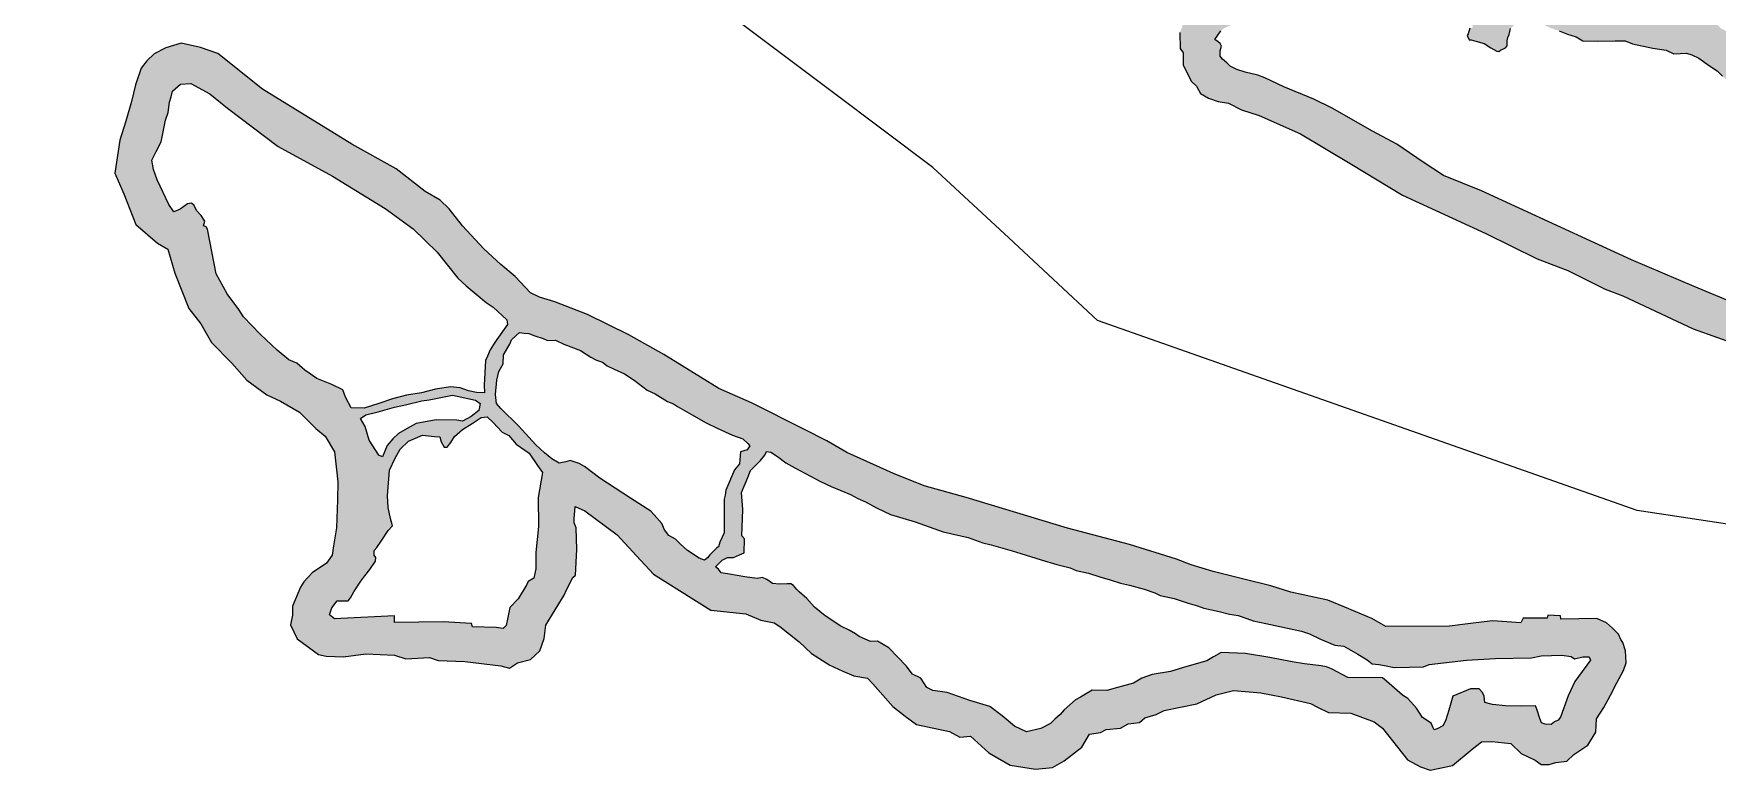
# Model space of a CAD drawing. Header units: metres. Extents: x 255476 to 378809, y 1739479 to 2227865.
# Drawn here: x 297717 to 299881, y 1988656 to 1989602 of the extents above; entities that cross this region are included whole.
import ezdxf

# ---------------------------------------------------------------- set-up
doc = ezdxf.new("R2010")
doc.units = ezdxf.units.M
doc.header["$MEASUREMENT"] = 0
doc.layers.add('DISTRICT BOUNDRY', color=86, linetype='Continuous')
doc.layers.add('MANGROOVE BUFFER ZONE', color=120, linetype='Continuous')

msp = doc.modelspace()

# ---------------------------------------------------------------- hatches: boundary and pattern name
at = {"layer": 'MANGROOVE BUFFER ZONE'}
h = msp.add_hatch(dxfattribs=at)
h.set_pattern_fill('GRASS', color=256, scale=18)
h.paths.add_polyline_path([(300302.1, 1989255.1), (300323.4, 1989268.4), (300346, 1989291.3), (300353.4, 1989301.6), (300364.4, 1989313.2), (300390, 1989342.7), (300397.8, 1989349.9), (300401.8, 1989357.8), (300410.3, 1989366.1), (300436.6, 1989403.1), (300471.5, 1989449.5), (300515.5, 1989505.3), (300537.9, 1989538), (300565.1, 1989575.5), (300607.8, 1989643.3), (300622.8, 1989667.1), (300650, 1989709.8), (300655.5, 1989725.8), (300689.4, 1989806.9), (300702.8, 1989843.6), (300724.7, 1989926.7), (300729.7, 1989945.6), (300741.2, 1990003.7), (300752.4, 1990055.1), (300754.7, 1990061.4), (300758.3, 1990076.1), (300767.4, 1990125.1), (300774.6, 1990143.8), (300795.4, 1990225.8), (300809.1, 1990254.6), (300811.7, 1990276.9), (300817.4, 1990301.6), (300823.9, 1990319.9), (300834.4, 1990345.1), (300849.6, 1990370), (300856.6, 1990387), (300863, 1990421.1), (300876.7, 1990465.6), (300899.8, 1990532.7), (300915.9, 1990573), (300935, 1990626.8), (300954.4, 1990662.9), (301014.8, 1990782.8), (301047, 1990837.4), (301075.3, 1990891.6), (301081.7, 1990908), (301078, 1990924.9), (301074.3, 1990935.1), (301071.6, 1990941.7), (301057.8, 1990952), (301041.7, 1990961.9), (301017.2, 1990973.6), (301003.5, 1990976.8), (300979.2, 1990975.1), (300959.8, 1990965.8), (300946.5, 1990949.6), (300940, 1990939.7), (300931.7, 1990912.3), (300922.1, 1990897.5), (300919, 1990880.1), (300895.1, 1990854.5), (300869.8, 1990826.1), (300863.1, 1990812.2), (300850.9, 1990803.1), (300819.6, 1990779.7), (300808.4, 1990764.3), (300802.1, 1990759.8), (300800.4, 1990749.3), (300788.5, 1990732.8), (300771.9, 1990707.2), (300759, 1990689.1), (300740.4, 1990674.9), (300711.2, 1990624.7), (300706.8, 1990600.4), (300677.1, 1990578.4), (300670.4, 1990564.6), (300661.8, 1990522.1), (300675.1, 1990472.1), (300686.2, 1990463.9), (300696.1, 1990456.5), (300705.3, 1990456.9), (300722.7, 1990453.2), (300740, 1990440.1), (300740.9, 1990427.3), (300741.6, 1990419.4), (300737.7, 1990405), (300728.3, 1990377.6), (300718.6, 1990356.8), (300712.1, 1990348.2), (300708.4, 1990324.6), (300712.8, 1990301.4), (300704.3, 1990285.3), (300699.7, 1990267.7), (300693.3, 1990259), (300683.7, 1990256.3), (300661.2, 1990258.7), (300654.6, 1990254.6), (300643.1, 1990250.5), (300632.7, 1990241.2), (300625.3, 1990238.2), (300614.8, 1990222.5), (300607.3, 1990209.5), (300600.9, 1990195.9), (300587.1, 1990182.2), (300580.7, 1990152.6), (300581.4, 1990116.6), (300587.3, 1990077.7), (300595.9, 1990055.3), (300602.8, 1990045.4), (300618.9, 1990012.8), (300624.1, 1989981.7), (300619.9, 1989937.8), (300614.4, 1989913.8), (300592, 1989881.9), (300576.4, 1989843.4), (300564.7, 1989809.4), (300566.7, 1989790.5), (300560.6, 1989765.5), (300556.8, 1989764.5), (300543.4, 1989738.6), (300539.6, 1989735.6), (300532.7, 1989733.3), (300514.9, 1989727.4), (300491.7, 1989717.3), (300471, 1989706), (300461.5, 1989699.7), (300454.4, 1989695), (300443.8, 1989690.9), (300430.9, 1989685.9), (300420, 1989677.4), (300411.7, 1989671), (300405.5, 1989670.2), (300392.7, 1989667), (300382.7, 1989667), (300378.2, 1989670.4), (300374.5, 1989679.9), (300369.6, 1989691.9), (300364.1, 1989698.1), (300354.9, 1989704.7), (300346.3, 1989708.4), (300337.1, 1989712.4), (300314, 1989715), (300298.6, 1989716.1), (300282.1, 1989713.3), (300262.4, 1989706.7), (300245.9, 1989691.2), (300236, 1989681.8), (300248, 1989670.8), (300265, 1989664.8), (300270.5, 1989659.4), (300255.3, 1989647.3), (300237.6, 1989643.6), (300227.5, 1989619.9), (300210.4, 1989611.1), (300192.8, 1989584.2), (300178.8, 1989566.4), (300175.2, 1989543.9), (300171.5, 1989534.9), (300168.1, 1989532.6), (300165.3, 1989533), (300160.5, 1989536.8), (300155.5, 1989540.8), (300145.8, 1989544.9), (300138.7, 1989545.9), (300130.6, 1989548.7), (300073.5, 1989550.3), (300064.9, 1989546.5), (300036.7, 1989541.5), (300028.8, 1989543.1), (300022.1, 1989549), (300011.1, 1989560.7), (300003.3, 1989565.9), (299998.8, 1989573.1), (299985.2, 1989575.3), (299977.8, 1989577.6), (299952.9, 1989579.8), (299941.3, 1989583), (299929, 1989584.2), (299924.9, 1989585.4), (299919.8, 1989588.5), (299913.4, 1989592.2), (299897.4, 1989602.7), (299885.7, 1989609.2), (299874.4, 1989619.2), (299862.4, 1989623), (299843.8, 1989628.9), (299825.5, 1989628.4), (299818.4, 1989631.4), (299796.3, 1989637.9), (299788, 1989637.7), (299782, 1989640.9), (299768.7, 1989643.8), (299757.5, 1989644.2), (299752.5, 1989643.6), (299751.4, 1989641.4), (299725.2, 1989641.5), (299714.9, 1989641.5), (299706.6, 1989648.8), (299701.3, 1989650.6), (299684.7, 1989655.9), (299671.9, 1989660.1), (299655.4, 1989667), (299645.1, 1989671.4), (299623.4, 1989670.3), (299619.1, 1989666.9), (299606.7, 1989664.8), (299599.7, 1989659.1), (299594.9, 1989663.1), (299577.4, 1989675.1), (299558.4, 1989679.4), (299536, 1989679), (299515.4, 1989674.9), (299500.8, 1989682), (299479.2, 1989691.1), (299464.7, 1989695.9), (299442.4, 1989697.4), (299425.9, 1989693.7), (299409.7, 1989684.4), (299400.4, 1989681.4), (299386.7, 1989681.2), (299379, 1989684.5), (299370.5, 1989688.1), (299361.3, 1989692), (299339.2, 1989693.3), (299323.9, 1989692.2), (299313.9, 1989690.3), (299305.7, 1989685.4), (299294.3, 1989680.2), (299283.7, 1989675.3), (299271.2, 1989671), (299242, 1989658.7), (299232.6, 1989655.7), (299223.6, 1989650.3), (299213.7, 1989640.9), (299205.3, 1989636), (299201.4, 1989629.8), (299195.5, 1989620.3), (299193.2, 1989611.4), (299190.2, 1989603.7), (299190.6, 1989583.4), (299194.4, 1989577.8), (299194.6, 1989562), (299197.8, 1989555.6), (299204.9, 1989541.4), (299211.7, 1989534.7), (299216.9, 1989525.4), (299226.8, 1989519.6), (299239.3, 1989515.3), (299252.9, 1989513.1), (299269.3, 1989504.6), (299292.1, 1989497.3), (299345.2, 1989473.8), (299411, 1989434.3), (299476.5, 1989394.9), (299583.3, 1989345.5), (299649.4, 1989313), (299688.9, 1989298.3), (299736.9, 1989274.3), (299759.4, 1989265.7), (299850, 1989223.1), (299912.4, 1989201.1), (299956.4, 1989185.7), (299997, 1989173.4), (300026.9, 1989162), (300048, 1989157.2), (300077.8, 1989150.5), (300110.3, 1989148), (300120.5, 1989148.4), (300141.4, 1989149.1), (300159.2, 1989153.4), (300177.1, 1989157.7), (300190.2, 1989160.8), (300214.4, 1989177.4), (300229.9, 1989189.4), (300242.2, 1989209.9), (300256.1, 1989219.7), (300271.6, 1989230.7)])
h.paths.add_polyline_path([(299851.4, 1989277.7), (299770.7, 1989311.8), (299723.1, 1989333.7), (299577.8, 1989400.3), (299529.1, 1989420.3), (299503.1, 1989437.1), (299469, 1989460.6), (299437.8, 1989476.9), (299386.1, 1989506.6), (299362.3, 1989518.1), (299323.8, 1989534.2), (299299.3, 1989545.6), (299290.6, 1989549.1), (299274.1, 1989552.9), (299263.2, 1989556.1), (299254.8, 1989560.4), (299250.4, 1989565), (299244.9, 1989569.4), (299241.9, 1989573.5), (299241.9, 1989580.2), (299243.8, 1989586.4), (299242.1, 1989589.7), (299239.2, 1989591.7), (299235.2, 1989594.7), (299243, 1989606.1), (299247.2, 1989609.3), (299259.7, 1989615.3), (299278.4, 1989624.4), (299295, 1989625.9), (299300.2, 1989626.4), (299305.5, 1989629), (299311.1, 1989631.7), (299318.7, 1989636.1), (299327, 1989640.4), (299337, 1989644.6), (299346.2, 1989643.9), (299352.8, 1989641.1), (299365.1, 1989636.8), (299376.9, 1989632.6), (299391.1, 1989632), (299395.2, 1989629.6), (299405.5, 1989628), (299410.4, 1989628.7), (299415.1, 1989631.6), (299422.9, 1989637.4), (299429.8, 1989640.7), (299434.6, 1989643.9), (299447, 1989648.2), (299455.4, 1989647.1), (299463.2, 1989643.6), (299469.6, 1989640.7), (299481.5, 1989635.4), (299491, 1989632.5), (299504.4, 1989626.3), (299511.3, 1989623.1), (299522.3, 1989623.5), (299537.8, 1989626.3), (299545.3, 1989630.2), (299554.4, 1989631), (299562.9, 1989626.4), (299567.8, 1989622.5), (299566.1, 1989609.5), (299562.8, 1989609.6), (299560.9, 1989602), (299559.4, 1989600.1), (299561.8, 1989594.3), (299564.5, 1989594.3), (299570.5, 1989592.6), (299581.2, 1989589.5), (299590, 1989584), (299593.5, 1989581.8), (299597.4, 1989579.9), (299600, 1989579.5), (299602.2, 1989581), (299606.1, 1989582.9), (299608.9, 1989584.2), (299610.7, 1989586.5), (299610.8, 1989593.2), (299611.9, 1989597.6), (299613.5, 1989601.3), (299615.1, 1989608.8), (299618.9, 1989612.7), (299622.5, 1989617.2), (299631.7, 1989617), (299647.6, 1989617.3), (299652.2, 1989617.4), (299659.6, 1989612.9), (299668.4, 1989608.9), (299677.8, 1989606), (299688.6, 1989601.5), (299699.7, 1989598.3), (299708.2, 1989593), (299726.5, 1989592.5), (299749.7, 1989593), (299762.6, 1989593.2), (299771.9, 1989589.3), (299798.2, 1989583.6), (299815.4, 1989581), (299824.9, 1989576.6), (299841.3, 1989577.1), (299848, 1989575.2), (299857.4, 1989570.7), (299871, 1989561.2), (299880.7, 1989554.5), (299887.4, 1989547.7), (299892.4, 1989543.6), (299899, 1989539), (299905.5, 1989537.8), (299913.1, 1989534.6), (299929.4, 1989535), (299942.2, 1989534.6), (299951.8, 1989531), (299965, 1989531), (299973.8, 1989527.8), (299980.7, 1989521.6), (299985.8, 1989515.8), (299989.1, 1989510.4), (299990.7, 1989506.9), (299996.1, 1989504.8), (299999.1, 1989502.3), (299999.6, 1989501.1), (300001.8, 1989500.1), (300010.7, 1989495.6), (300020.3, 1989494.4), (300047.9, 1989495.3), (300056, 1989495), (300059.3, 1989494.8), (300063.6, 1989497), (300086.1, 1989497.6), (300090.2, 1989498.7), (300094.7, 1989500.7), (300122.9, 1989501.1), (300125.9, 1989499.4), (300128, 1989494.4), (300129.9, 1989490), (300134.1, 1989482), (300137.8, 1989479.6), (300144.3, 1989478.2), (300154, 1989478), (300162.4, 1989482.5), (300174, 1989484), (300186.3, 1989489.4), (300198.6, 1989492.3), (300207.1, 1989499.5), (300211.7, 1989505.3), (300217.2, 1989510.1), (300220.6, 1989513), (300221.5, 1989519), (300224.4, 1989520.7), (300227.1, 1989524.1), (300224.8, 1989527.5), (300224.5, 1989541.8), (300228.4, 1989551), (300238.4, 1989567.1), (300245.6, 1989571.8), (300257, 1989579.3), (300261.2, 1989582.8), (300268.2, 1989593.7), (300268.7, 1989600.7), (300273.7, 1989608.1), (300277, 1989614.9), (300284.4, 1989628), (300284.4, 1989642.8), (300281.7, 1989652.9), (300286.2, 1989661.5), (300293.6, 1989665.6), (300300.6, 1989669.4), (300316.9, 1989667.9), (300324.2, 1989665.5), (300332.6, 1989660.7), (300334.8, 1989657.4), (300330.5, 1989651.2), (300321.7, 1989629.6), (300322.1, 1989621.5), (300325.5, 1989616.1), (300329.8, 1989611.4), (300347.2, 1989610.1), (300355, 1989611.4), (300360.2, 1989614.2), (300371.5, 1989614.8), (300379.1, 1989615.8), (300392.4, 1989620.1), (300402.8, 1989619.3), (300409.1, 1989618.9), (300413.1, 1989622.2), (300427, 1989622.9), (300432.1, 1989622.3), (300437.1, 1989625.7), (300445.9, 1989626.3), (300449.1, 1989628.3), (300453.8, 1989635.5), (300458, 1989642.7), (300462.4, 1989645.9), (300470.3, 1989646.4), (300474.6, 1989650.4), (300522.3, 1989671.2), (300554.6, 1989688.9), (300568.4, 1989690.6), (300573.1, 1989689.4), (300574.1, 1989686.7), (300574.4, 1989681.5), (300571.2, 1989676.1), (300556.3, 1989654.9), (300554.6, 1989652.5), (300557.1, 1989650.1), (300549.5, 1989637.2), (300518.5, 1989594), (300484.6, 1989547.5), (300453.8, 1989504.9), (300425.7, 1989466.8), (300388.5, 1989413.4), (300378.5, 1989403.2), (300370.3, 1989394.8), (300362.9, 1989385.2), (300358.2, 1989379.1), (300354.8, 1989374.5), (300349.8, 1989370.4), (300346.3, 1989367), (300343.2, 1989363.1), (300340.5, 1989359.8), (300338.2, 1989358.8), (300318.5, 1989335.9), (300314.5, 1989331), (300309.9, 1989327.1), (300306.8, 1989322.9), (300303.3, 1989319.6), (300298, 1989314.6), (300292.6, 1989308.9), (300290.4, 1989308.1), (300286.8, 1989307.3), (300282.1, 1989303.3), (300273.8, 1989294.1), (300265.3, 1989290.6), (300257.3, 1989281.3), (300237.3, 1989265.4), (300219.2, 1989251), (300187.5, 1989220.5), (300172.3, 1989207.9), (300163.6, 1989203.2), (300150.4, 1989199), (300124.2, 1989200), (300078.1, 1989200.2), (300054.1, 1989206.3), (300010.5, 1989219.9), (299904.6, 1989255.1)], flags=16)
h.paths.add_polyline_path([(300586, 1989704.9), (300587.4, 1989719.3), (300597.8, 1989741.6), (300606.4, 1989749.5), (300610.2, 1989757.2), (300616.3, 1989769.5), (300620.3, 1989777.6), (300624.8, 1989788.8), (300628.5, 1989797.4), (300629.7, 1989806.7), (300624.2, 1989812.8), (300620.7, 1989819.5), (300622.3, 1989824.9), (300624.9, 1989831), (300628.7, 1989839), (300642.4, 1989866), (300652.7, 1989884.8), (300660.6, 1989885.7), (300660.4, 1989876.4), (300655.5, 1989861.7), (300652.1, 1989847.8), (300648.2, 1989839.7), (300643.4, 1989818.2), (300639.5, 1989805.8), (300634.5, 1989789.8), (300624.1, 1989768.7), (300619.3, 1989759.6), (300606.4, 1989735), (300595.9, 1989713.6), (300590.2, 1989706.9)], flags=16)
h.paths.add_polyline_path([(300673.9, 1989943.9), (300669.2, 1989961.9), (300667.6, 1989999.7), (300666.5, 1990026.6), (300663.3, 1990040.8), (300655, 1990060.6), (300642.9, 1990074.5), (300634.2, 1990094.7), (300624.4, 1990129.3), (300629.6, 1990152), (300632, 1990160.8), (300640.7, 1990173.9), (300650, 1990187.7), (300659.3, 1990197.9), (300664.7, 1990204), (300670, 1990206.7), (300680.9, 1990206.7), (300686.3, 1990203.2), (300697.1, 1990201.3), (300704.6, 1990205.3), (300711.4, 1990209.4), (300723.7, 1990215.8), (300726.3, 1990217), (300731, 1990220.6), (300735.3, 1990230.7), (300740.1, 1990237.8), (300743.7, 1990246.6), (300745.6, 1990259), (300750.3, 1990270), (300750.7, 1990277.2), (300756.2, 1990282.8), (300759.2, 1990281.7), (300761.3, 1990276.3), (300759.3, 1990263.4), (300755.5, 1990257), (300755.2, 1990252.4), (300752, 1990247.3), (300752, 1990241.6), (300747.6, 1990235), (300743.6, 1990227.5), (300739.7, 1990220.1), (300737, 1990205.9), (300734.7, 1990200.8), (300732.5, 1990191.3), (300731.3, 1990178.9), (300728.1, 1990174.2), (300726.1, 1990165.9), (300722.8, 1990160), (300722.3, 1990144.1), (300719.7, 1990141.3), (300717.4, 1990118.9), (300715.6, 1990116.9), (300712.3, 1990098.6), (300711, 1990095.3), (300708.7, 1990074.8), (300706.5, 1990072.3), (300704.3, 1990055.3), (300703.7, 1990054.2), (300701.5, 1990054), (300695.8, 1990019.6), (300693.2, 1990003.7), (300689, 1989992.5), (300684, 1989969.7), (300679.6, 1989950)], flags=16)
h.paths.add_polyline_path([(300760.4, 1990321.8), (300760.2, 1990327.7), (300762.6, 1990334.7), (300765.7, 1990339.7), (300771.6, 1990349.2), (300780.4, 1990365.7), (300789.2, 1990397.2), (300796.9, 1990424.8), (300800.2, 1990439.3), (300800.2, 1990453), (300789.9, 1990464.1), (300780.3, 1990468.1), (300775, 1990472.4), (300771.6, 1990474.9), (300769.9, 1990480.2), (300764.2, 1990485.6), (300759.4, 1990486.9), (300754.9, 1990494.7), (300747.9, 1990501), (300730.2, 1990502.3), (300718.3, 1990499.2), (300712.3, 1990501.3), (300713.6, 1990514.7), (300713.5, 1990538.4), (300722.7, 1990552.7), (300740.1, 1990558.6), (300749.6, 1990578.9), (300758.3, 1990610.1), (300768.4, 1990626.2), (300775.2, 1990638.7), (300784.4, 1990646.9), (300797.6, 1990662.2), (300812.2, 1990681.2), (300819.8, 1990692.9), (300830.5, 1990708), (300839.9, 1990717.3), (300842.7, 1990722.6), (300845.9, 1990731.6), (300852.9, 1990737.9), (300863.7, 1990743.9), (300873.1, 1990749), (300887.5, 1990765.4), (300901.8, 1990781.7), (300923.7, 1990816), (300950, 1990841.3), (300958.6, 1990845.8), (300961.8, 1990850.8), (300965.6, 1990856.7), (300965.7, 1990864.2), (300969.6, 1990869.6), (300970.3, 1990884.8), (300977.5, 1990892.2), (300983.6, 1990905.7), (300986.3, 1990915.9), (300990.7, 1990922.6), (300993.5, 1990926.8), (301004, 1990927.8), (301022, 1990919), (301030, 1990912.2), (301030.5, 1990903.5), (301023.4, 1990891), (301010, 1990868.9), (300974.4, 1990810.6), (300944.5, 1990750.6), (300925.5, 1990711.9), (300908.5, 1990677.3), (300899.1, 1990663.1), (300892.1, 1990654.1), (300887.9, 1990641), (300883, 1990625.7), (300880, 1990619.4), (300871.8, 1990591.6), (300858.4, 1990559.9), (300855.4, 1990549.1), (300850.9, 1990536.1), (300848.2, 1990528.5), (300842.3, 1990511.7), (300838.3, 1990498.2), (300834.6, 1990489.2), (300829.7, 1990477.4), (300825.7, 1990472.7), (300822.1, 1990456.8), (300819.2, 1990441.6), (300817.6, 1990430), (300814.9, 1990423.1), (300813.9, 1990410.4), (300813, 1990405.9), (300809, 1990397.5), (300805.6, 1990392.1), (300797.7, 1990388.1), (300793.2, 1990382), (300784.7, 1990364.4), (300784.3, 1990353.6), (300781.6, 1990340.6), (300776.3, 1990328.8), (300771.9, 1990323.6), (300763.5, 1990321.5)], flags=16)
h = msp.add_hatch(dxfattribs=at)
h.set_pattern_fill('GRASS', color=256, scale=18)
h.paths.add_polyline_path([(299380.5, 1988874.7), (299332.6, 1988885), (299307, 1988893.2), (299270.5, 1988902.2), (299232.8, 1988911.4), (299204.8, 1988920.1), (299185.9, 1988927.4), (299125.4, 1988946.1), (299045.9, 1988967.1), (298915.4, 1989006.6), (298861.5, 1989021.6), (298822, 1989037.4), (298762.3, 1989064.5), (298736.4, 1989079.4), (298707, 1989094.2), (298639.6, 1989128.2), (298597.5, 1989146.4), (298527.1, 1989190.4), (298481.9, 1989215.5), (298429, 1989241.4), (298386.9, 1989258), (298367.3, 1989263.7), (298355.5, 1989269.6), (298336, 1989290.3), (298317.5, 1989305.7), (298295.8, 1989326), (298268, 1989355.3), (298251.2, 1989377.3), (298239.6, 1989388.3), (298220.2, 1989399.5), (298183.1, 1989428.7), (298126, 1989460.3), (298011.3, 1989531), (297953.9, 1989576.7), (297931.4, 1989584.6), (297906.5, 1989590), (297886.7, 1989584.2), (297872, 1989576.5), (297862.4, 1989567.3), (297855.4, 1989557.9), (297848, 1989536.4), (297842.9, 1989515.2), (297835.3, 1989490.1), (297827.9, 1989465.6), (297821.5, 1989423.3), (297832.9, 1989396.4), (297848.5, 1989357.1), (297876.2, 1989333.3), (297889.3, 1989325.5), (297898.3, 1989294.7), (297916.3, 1989249.4), (297932, 1989229.6), (297945.8, 1989205.6), (297971.8, 1989179.1), (297991.1, 1989157.1), (298016.7, 1989138.5), (298034.3, 1989130.2), (298058.6, 1989116), (298079.5, 1989095), (298091.5, 1989085.3), (298103.5, 1989065.2), (298107.9, 1989026.5), (298107.4, 1989003.6), (298106.2, 1988967.4), (298102.2, 1988944.6), (298100.5, 1988932.3), (298093.6, 1988922.3), (298074.9, 1988909.7), (298064.1, 1988898.4), (298059.9, 1988891.5), (298049.6, 1988867.1), (298049.9, 1988855.5), (298047.3, 1988843), (298055.9, 1988825), (298082.9, 1988805.1), (298093.1, 1988802.9), (298115.3, 1988801.9), (298143.9, 1988805.7), (298180.7, 1988803.9), (298195.2, 1988799.3), (298225.7, 1988801.1), (298236.8, 1988797.3), (298271.2, 1988795.8), (298317.4, 1988790.4), (298328.5, 1988787.4), (298339, 1988794.4), (298355.5, 1988798.3), (298367.5, 1988809.7), (298373.2, 1988825.5), (298375.3, 1988842.7), (298383.9, 1988856.7), (298398.9, 1988881.3), (298401.8, 1988887.9), (298410.2, 1988903.8), (298413.3, 1988906.8), (298415.1, 1988939.9), (298414.2, 1988967.5), (298411.6, 1988974.1), (298411.8, 1988979), (298413, 1988995), (298425.4, 1988989.6), (298466.9, 1988958.8), (298491.9, 1988931.5), (298513.7, 1988907.9), (298565.7, 1988875.4), (298587.5, 1988861.8), (298632.5, 1988857.2), (298651.8, 1988848.9), (298668.7, 1988845.7), (298676.2, 1988841), (298700.7, 1988821), (298716.7, 1988806.2), (298740.1, 1988791.2), (298757.1, 1988783.7), (298771.2, 1988777.4), (298788.9, 1988774.7), (298795.5, 1988767.1), (298821.1, 1988738.1), (298837.3, 1988725.8), (298851.5, 1988715.1), (298893.9, 1988705.8), (298907.3, 1988698.8), (298921.2, 1988700), (298944.6, 1988678.6), (298972, 1988662.8), (299004.7, 1988657.5), (299026.3, 1988659.7), (299041.4, 1988668.5), (299064.3, 1988685.9), (299074.1, 1988702.5), (299088.1, 1988704.5), (299095.6, 1988708.5), (299113.9, 1988710.3), (299123.6, 1988716), (299138.2, 1988717.4), (299145.3, 1988723.6), (299159.7, 1988727.9), (299169.9, 1988733), (299212.2, 1988741.7), (299236.9, 1988752.9), (299259.2, 1988758.8), (299294.2, 1988755.8), (299321, 1988750.5), (299358.2, 1988741.9), (299367.1, 1988737.4), (299381.2, 1988730.2), (299409.9, 1988729.4), (299439.7, 1988718.6), (299450.5, 1988710.3), (299482.9, 1988669.6), (299499.6, 1988660.7), (299512, 1988656.2), (299522, 1988658.4), (299540.8, 1988662.4), (299565.7, 1988683.4), (299577.9, 1988692.6), (299591.1, 1988693.1), (299615.7, 1988690.7), (299628.8, 1988677.8), (299646.9, 1988669.3), (299654.6, 1988663.5), (299664.9, 1988663.6), (299673.2, 1988666.2), (299687.6, 1988668), (299696.6, 1988676.4), (299714.7, 1988688.5), (299724.7, 1988705.1), (299725.5, 1988722.1), (299735.2, 1988736.8), (299743.5, 1988752.7), (299751.8, 1988768.4), (299760.3, 1988784.5), (299764, 1988794), (299763.1, 1988809.6), (299759.4, 1988820.3), (299756.8, 1988824.2), (299754, 1988831), (299746.2, 1988838.7), (299738.7, 1988845.7), (299725.9, 1988851.1), (299679.7, 1988850.3), (299679.6, 1988854.5), (299663.3, 1988855.5), (299662.1, 1988851.4), (299631.5, 1988851.5), (299628.5, 1988845.7), (299592.5, 1988848.3), (299581.2, 1988846.9), (299560.3, 1988844.2), (299536.9, 1988841.2), (299454.8, 1988840.9), (299436.9, 1988851.3), (299402.2, 1988865.7)])
h.paths.add_polyline_path([(298666.8, 1988896.1), (298659.2, 1988901.2), (298653.7, 1988904), (298647.1, 1988902.5), (298630.9, 1988904.8), (298611.5, 1988908), (298600.8, 1988909.8), (298597.2, 1988914.4), (298593.2, 1988917.7), (298602.1, 1988926.1), (298608.7, 1988929.3), (298616.6, 1988929.6), (298624, 1988932.9), (298630.1, 1988935.4), (298630.6, 1988953.4), (298627.3, 1988957.2), (298628.3, 1988991), (298626.9, 1989013.1), (298634.7, 1989032.4), (298638.5, 1989041.1), (298651.4, 1989054), (298656.6, 1989061), (298659, 1989065.8), (298664.3, 1989064.6), (298673.2, 1989059.2), (298683.8, 1989050.9), (298695.4, 1989044.6), (298708.2, 1989037.7), (298728.3, 1989027.2), (298742.2, 1989020.6), (298767, 1989010.5), (298776.1, 1989005.3), (298786.1, 1989001), (298801.2, 1988992.7), (298818.1, 1988984.6), (298850.1, 1988975.2), (298886, 1988962.6), (298918.3, 1988955.1), (298936.9, 1988948.2), (298947.8, 1988945.8), (298962.5, 1988941.5), (298974.6, 1988938), (298985.7, 1988934.6), (299012, 1988926.6), (299031.9, 1988920.5), (299049, 1988916.3), (299056.8, 1988913), (299072.8, 1988909.3), (299087.3, 1988904.8), (299100.6, 1988900.6), (299114, 1988896.4), (299125.6, 1988893.9), (299144.5, 1988888.9), (299158.1, 1988884.1), (299164.8, 1988880.8), (299182.7, 1988876.9), (299200.7, 1988871), (299212.8, 1988867.6), (299221.1, 1988864.3), (299240.7, 1988860.3), (299254.1, 1988856.7), (299265.2, 1988854.9), (299276.3, 1988851), (299284.3, 1988848.2), (299300.7, 1988844.6), (299346.5, 1988834.8), (299356.8, 1988831.5), (299370.9, 1988824.4), (299389.2, 1988816.8), (299401, 1988815.4), (299418.8, 1988805.4), (299430.9, 1988798.1), (299437.4, 1988792.9), (299446, 1988792), (299453.3, 1988790.6), (299465.5, 1988788.3), (299485.5, 1988788.5), (299503.3, 1988789.2), (299510.7, 1988792), (299558.7, 1988797.6), (299595.5, 1988799.9), (299642.3, 1988800.8), (299654.4, 1988803.4), (299681.1, 1988804), (299692.9, 1988802.2), (299697.3, 1988799.5), (299708.3, 1988802), (299716.2, 1988801.7), (299717.9, 1988797.6), (299697.8, 1988770.4), (299689.3, 1988751.9), (299679.4, 1988724.5), (299676.5, 1988720.4), (299671.8, 1988718.4), (299667.5, 1988715), (299659.5, 1988715.4), (299654.8, 1988717.3), (299652.7, 1988722.8), (299648.8, 1988734.7), (299647.4, 1988739.1), (299629.6, 1988738.5), (299608.9, 1988739), (299591.8, 1988740.8), (299582.2, 1988743.1), (299581.1, 1988751.4), (299579.3, 1988756.1), (299575, 1988760.8), (299563.6, 1988760.6), (299541.1, 1988751.3), (299535.8, 1988733.3), (299531.8, 1988719.6), (299528.2, 1988713.1), (299520.8, 1988709.5), (299516.9, 1988708.1), (299515.6, 1988710.9), (299513, 1988716.8), (299501.9, 1988723.8), (299494.3, 1988736.1), (299483.2, 1988748.5), (299476.2, 1988752.7), (299455.6, 1988770.7), (299450.7, 1988775), (299406, 1988775.4), (299384.9, 1988786.6), (299378.6, 1988788.9), (299371.8, 1988790.3), (299350.2, 1988792.7), (299334.6, 1988795.6), (299306, 1988801), (299274.4, 1988806.2), (299243.3, 1988807.6), (299233.4, 1988801.8), (299224.9, 1988796.8), (299199.2, 1988789.7), (299178, 1988782.9), (299154.7, 1988779.3), (299141.5, 1988774.7), (299130.7, 1988768.2), (299109.9, 1988762.5), (299096.3, 1988758.8), (299077.6, 1988759), (299062.3, 1988750), (299055.9, 1988746.8), (299041.6, 1988733.7), (299036.2, 1988727.7), (299029.6, 1988721.7), (299023.8, 1988716.3), (299011.6, 1988709.8), (298993, 1988705.6), (298977.8, 1988712.7), (298962, 1988726.3), (298946.1, 1988738.1), (298920.1, 1988745.7), (298890.9, 1988756), (298872.9, 1988758.7), (298865, 1988762.6), (298857.4, 1988774.5), (298846.4, 1988779.8), (298838.2, 1988790.3), (298816, 1988813.6), (298801.5, 1988822), (298792.4, 1988821.5), (298778.1, 1988827.9), (298773.1, 1988831.6), (298765.2, 1988836.1), (298754.3, 1988841.1), (298734.5, 1988854.7), (298720.4, 1988865.6), (298710.6, 1988876.7), (298701, 1988885.6), (298697.7, 1988888.2), (298693.4, 1988893.5), (298690.1, 1988895.8), (298685.4, 1988895.7), (298675.5, 1988895.4)], flags=16)
h.paths.add_polyline_path([(298597.3, 1988943.3), (298595.1, 1988941.7), (298590.7, 1988937.8), (298586, 1988932.8), (298583.2, 1988929), (298579.1, 1988926), (298572.5, 1988928.7), (298557.2, 1988938.3), (298548.5, 1988946.8), (298541.8, 1988953), (298533.4, 1988957.7), (298527.9, 1988965.1), (298524.2, 1988973), (298514.4, 1988984.2), (298510.2, 1988988.9), (298484.2, 1989005.7), (298444.6, 1989031.4), (298425.2, 1989046.3), (298418, 1989050.2), (298406.4, 1989054.2), (298401.2, 1989052.2), (298392.4, 1989050.8), (298383.2, 1989056.4), (298373.7, 1989064), (298362.5, 1989074.2), (298340.1, 1989098.6), (298317.5, 1989120.8), (298311.8, 1989127.1), (298310.6, 1989138.8), (298312.5, 1989157.4), (298315, 1989168.5), (298320.6, 1989178.1), (298320.7, 1989189.8), (298329, 1989203.6), (298331, 1989208.9), (298337, 1989214.6), (298341.5, 1989218.3), (298347.5, 1989217.8), (298353.6, 1989217.3), (298361.1, 1989214.1), (298371.8, 1989210.8), (298377.5, 1989208.3), (298387.9, 1989208.6), (298398.6, 1989203.5), (298419.9, 1989195.2), (298433.3, 1989186.7), (298440.4, 1989183.1), (298448.3, 1989180.2), (298454.1, 1989175.7), (298463.1, 1989171.2), (298476.2, 1989165.4), (298488.7, 1989157.1), (298505.4, 1989144.3), (298515.6, 1989139.9), (298531.8, 1989129.7), (298533.7, 1989129.2), (298539.2, 1989126.7), (298544.5, 1989123.3), (298562.5, 1989113.1), (298581.4, 1989102.4), (298595.3, 1989095.7), (298615.2, 1989086.5), (298628.7, 1989081.9), (298634.7, 1989075.8), (298637.5, 1989072.9), (298634, 1989067.8), (298625.7, 1989065.2), (298624, 1989050), (298617.8, 1989042), (298606.6, 1989015.9), (298605.9, 1989009.4), (298604.5, 1989004.3), (298604.7, 1988961.1), (298599.1, 1988949.3)], flags=16)
h.paths.add_polyline_path([(298362.3, 1988915.1), (298359.9, 1988903), (298352.7, 1988898.8), (298351, 1988894.7), (298339.9, 1988876.5), (298329.1, 1988865.4), (298326.6, 1988852.3), (298324.5, 1988842), (298320.5, 1988838.5), (298311.6, 1988839.5), (298280.9, 1988840.3), (298279.8, 1988844.8), (298243.5, 1988846.9), (298181, 1988846.1), (298180.8, 1988854.5), (298111.8, 1988851.1), (298103.7, 1988850.7), (298097.3, 1988855.8), (298100.3, 1988864.8), (298107.1, 1988873.9), (298118.4, 1988873.8), (298121.2, 1988873.8), (298124.3, 1988877.5), (298128.4, 1988885.3), (298137.6, 1988898.9), (298142.5, 1988906.1), (298149.1, 1988914.2), (298156.4, 1988924.9), (298156.9, 1988929.6), (298154.7, 1988932.6), (298154.6, 1988938.6), (298158, 1988942.4), (298164.3, 1988951.7), (298172.8, 1988964.2), (298178.1, 1988970), (298175.8, 1988979.7), (298172.5, 1988993.9), (298171.9, 1989008.9), (298174.4, 1989041.5), (298181.8, 1989057.1), (298188.1, 1989068.8), (298198.9, 1989079.1), (298216.9, 1989086.8), (298232, 1989084.9), (298239.1, 1989084.6), (298240.7, 1989078.1), (298244.6, 1989071), (298248.5, 1989071.3), (298253.3, 1989077.4), (298258.1, 1989084.7), (298268.1, 1989094.1), (298280.6, 1989101.4), (298292, 1989109.4), (298299.8, 1989110.3), (298307.6, 1989102.8), (298319.2, 1989090.3), (298327.9, 1989086.3), (298337.1, 1989075.1), (298353.8, 1989063.6), (298364.7, 1989047.8), (298371.1, 1989038.5), (298365.5, 1989006.4), (298366, 1988969.5), (298362.4, 1988936)], flags=16)
h.paths.add_polyline_path([(298289, 1989118.3), (298279.5, 1989110.6), (298268.2, 1989104.7), (298260.7, 1989105.8), (298234.5, 1989106.3), (298208.5, 1989101.6), (298197, 1989095.3), (298185.8, 1989088.7), (298178.7, 1989081.7), (298171.5, 1989073.4), (298165.4, 1989058.6), (298160.8, 1989060.9), (298148.4, 1989080.1), (298143.1, 1989097.8), (298137, 1989108), (298143.9, 1989112.6), (298160, 1989116.5), (298181, 1989122.6), (298194.8, 1989125.7), (298216, 1989130.6), (298225.3, 1989131.9), (298255.3, 1989138.1), (298261.5, 1989136.7), (298284.7, 1989131.7), (298291, 1989127.3)], flags=16)
h.paths.add_polyline_path([(298296.5, 1989140.8), (298286.2, 1989141.5), (298275.8, 1989143.7), (298265.4, 1989147.6), (298252.6, 1989148.9), (298233.3, 1989145.8), (298215.6, 1989141.1), (298196, 1989138.1), (298178.4, 1989133.2), (298160.8, 1989127.4), (298142, 1989121.1), (298125.3, 1989121.6), (298118, 1989135.4), (298114.4, 1989144.8), (298100.2, 1989151.8), (298081.1, 1989159.6), (298065.4, 1989170.1), (298055.4, 1989179.1), (298045, 1989183.5), (298030.1, 1989195.7), (298008, 1989216.4), (297986.8, 1989238.6), (297980.7, 1989248), (297965.8, 1989268.1), (297951.5, 1989294), (297940.5, 1989351.4), (297938.8, 1989354.3), (297935.3, 1989355.5), (297937.2, 1989361.3), (297932.5, 1989368.6), (297926.4, 1989375.2), (297923.5, 1989381.5), (297919.8, 1989384.6), (297914.9, 1989383.7), (297905.2, 1989377.1), (297897.2, 1989373.3), (297890.8, 1989383.1), (297875.7, 1989414.5), (297871.1, 1989428), (297868.9, 1989439.9), (297874.6, 1989450.8), (297881.1, 1989463.5), (297886.5, 1989491.1), (297889.9, 1989501.1), (297891.7, 1989514.5), (297893.8, 1989521.1), (297895.6, 1989528.6), (297905.9, 1989537.5), (297919.1, 1989538.4), (297943.3, 1989525), (297966.3, 1989506.7), (298031.3, 1989457.6), (298101, 1989419.5), (298168.7, 1989377.6), (298204.6, 1989351.5), (298235.8, 1989321.6), (298262, 1989288.4), (298272.9, 1989278.5), (298298.5, 1989257.1), (298307.8, 1989250.9), (298325, 1989234.6), (298326, 1989228.8), (298312.4, 1989209.4), (298308, 1989203.1), (298303.9, 1989196.2), (298300.2, 1989188.1), (298297.7, 1989182.6), (298296.1, 1989150.8)], flags=16)

# ---------------------------------------------------------------- linework, layer by layer
at = {"layer": 'DISTRICT BOUNDRY'}
msp.add_polyline3d([(300038.3, 1988950.3, 0), (299778, 1988989.7, 0), (299084.5, 1989234.1, 0), (298970.2, 1989340.1, 0), (298872.5, 1989430.6, 0), (298745.2, 1989526.2, 0), (297999.3, 1990086, 0), (297747, 1990110.8, 0), (297415.2, 1990143.5, 0)], dxfattribs=at)
at = {"layer": 'MANGROOVE BUFFER ZONE', "flags": 128}
for points in [[(299190.2, 1989603.7), (299190.6, 1989583.4), (299194.4, 1989577.8), (299194.6, 1989562), (299197.8, 1989555.6), (299204.9, 1989541.4), (299211.7, 1989534.7), (299216.9, 1989525.4), (299226.8, 1989519.6), (299239.3, 1989515.3), (299252.9, 1989513.1), (299269.3, 1989504.6), (299292.1, 1989497.3), (299345.2, 1989473.8), (299411, 1989434.3), (299476.5, 1989394.9), (299583.3, 1989345.5), (299649.4, 1989313), (299688.9, 1989298.3), (299736.9, 1989274.3), (299759.4, 1989265.7), (299850, 1989223.1), (299912.4, 1989201.1)], [(299904.6, 1989255.1), (299851.4, 1989277.7), (299770.7, 1989311.8), (299723.1, 1989333.7), (299577.8, 1989400.3), (299529.1, 1989420.3), (299503.1, 1989437.1), (299469, 1989460.6), (299437.8, 1989476.9), (299386.1, 1989506.6), (299362.3, 1989518.1), (299323.8, 1989534.2), (299299.3, 1989545.6), (299290.6, 1989549.1), (299274.1, 1989552.9), (299263.2, 1989556.1), (299254.8, 1989560.4), (299250.4, 1989565), (299244.9, 1989569.4), (299241.9, 1989573.5), (299241.9, 1989580.2), (299243.8, 1989586.4), (299242.1, 1989589.7), (299239.2, 1989591.7), (299235.2, 1989594.7), (299243, 1989606.1)], [(299562.8, 1989609.6), (299560.9, 1989602), (299559.4, 1989600.1), (299561.8, 1989594.3), (299564.5, 1989594.3), (299570.5, 1989592.6), (299581.2, 1989589.5), (299590, 1989584), (299593.5, 1989581.8), (299597.4, 1989579.9), (299600, 1989579.5), (299602.2, 1989581), (299606.1, 1989582.9), (299608.9, 1989584.2), (299610.7, 1989586.5), (299610.8, 1989593.2), (299611.9, 1989597.6), (299613.5, 1989601.3), (299615.1, 1989608.8)], [(299677.8, 1989606), (299688.6, 1989601.5), (299699.7, 1989598.3), (299708.2, 1989593), (299726.5, 1989592.5), (299749.7, 1989593), (299762.6, 1989593.2), (299771.9, 1989589.3), (299798.2, 1989583.6), (299815.4, 1989581), (299824.9, 1989576.6), (299841.3, 1989577.1), (299848, 1989575.2), (299857.4, 1989570.7), (299871, 1989561.2), (299880.7, 1989554.5), (299887.4, 1989547.7)]]:
    msp.add_lwpolyline(points, dxfattribs=at)
for points in [[(298367.3, 1989263.7), (298355.5, 1989269.6), (298336, 1989290.3), (298317.5, 1989305.7), (298295.8, 1989326), (298268, 1989355.3), (298251.2, 1989377.3), (298239.6, 1989388.3), (298220.2, 1989399.5), (298183.1, 1989428.7), (298126, 1989460.3), (298011.3, 1989531), (297953.9, 1989576.7), (297931.4, 1989584.6), (297906.5, 1989590), (297886.7, 1989584.2), (297872, 1989576.5), (297862.4, 1989567.3), (297855.4, 1989557.9), (297848, 1989536.4), (297842.9, 1989515.2), (297835.3, 1989490.1), (297827.9, 1989465.6), (297821.5, 1989423.3), (297832.9, 1989396.4), (297848.5, 1989357.1), (297876.2, 1989333.3), (297889.3, 1989325.5), (297898.3, 1989294.7), (297916.3, 1989249.4), (297932, 1989229.6), (297945.8, 1989205.6), (297971.8, 1989179.1), (297991.1, 1989157.1), (298016.7, 1989138.5), (298034.3, 1989130.2), (298058.6, 1989116), (298079.5, 1989095), (298091.5, 1989085.3), (298103.5, 1989065.2), (298107.9, 1989026.5), (298107.4, 1989003.6), (298106.2, 1988967.4), (298102.2, 1988944.6), (298100.5, 1988932.3), (298093.6, 1988922.3), (298074.9, 1988909.7), (298064.1, 1988898.4), (298059.9, 1988891.5), (298049.6, 1988867.1), (298049.9, 1988855.5), (298047.3, 1988843), (298055.9, 1988825), (298082.9, 1988805.1), (298093.1, 1988802.9), (298115.3, 1988801.9), (298143.9, 1988805.7), (298180.7, 1988803.9), (298195.2, 1988799.3), (298225.7, 1988801.1), (298236.8, 1988797.3), (298271.2, 1988795.8), (298317.4, 1988790.4), (298328.5, 1988787.4), (298339, 1988794.4), (298355.5, 1988798.3), (298367.5, 1988809.7), (298373.2, 1988825.5), (298375.3, 1988842.7), (298383.9, 1988856.7), (298398.9, 1988881.3), (298401.8, 1988887.9), (298410.2, 1988903.8), (298413.3, 1988906.8), (298415.1, 1988939.9), (298414.2, 1988967.5), (298411.6, 1988974.1), (298411.8, 1988979), (298413, 1988995), (298425.4, 1988989.6), (298466.9, 1988958.8), (298491.9, 1988931.5), (298513.7, 1988907.9), (298565.7, 1988875.4), (298587.5, 1988861.8), (298632.5, 1988857.2), (298651.8, 1988848.9), (298668.7, 1988845.7), (298676.2, 1988841), (298700.7, 1988821), (298716.7, 1988806.2), (298740.1, 1988791.2), (298757.1, 1988783.7), (298771.2, 1988777.4), (298788.9, 1988774.7), (298795.5, 1988767.1), (298821.1, 1988738.1), (298837.3, 1988725.8), (298851.5, 1988715.1), (298893.9, 1988705.8), (298907.3, 1988698.8), (298921.2, 1988700), (298944.6, 1988678.6), (298972, 1988662.8), (299004.7, 1988657.5), (299026.3, 1988659.7), (299041.4, 1988668.5), (299064.3, 1988685.9), (299074.1, 1988702.5), (299088.1, 1988704.5), (299095.6, 1988708.5), (299113.9, 1988710.3), (299123.6, 1988716), (299138.2, 1988717.4), (299145.3, 1988723.6), (299159.7, 1988727.9), (299169.9, 1988733), (299212.2, 1988741.7), (299236.9, 1988752.9), (299259.2, 1988758.8), (299294.2, 1988755.8), (299321, 1988750.5), (299358.2, 1988741.9), (299367.1, 1988737.4), (299381.2, 1988730.2), (299409.9, 1988729.4), (299439.7, 1988718.6), (299450.5, 1988710.3), (299482.9, 1988669.6), (299499.6, 1988660.7), (299512, 1988656.2), (299522, 1988658.4), (299540.8, 1988662.4), (299565.7, 1988683.4), (299577.9, 1988692.6), (299591.1, 1988693.1), (299615.7, 1988690.7), (299628.8, 1988677.8), (299646.9, 1988669.3), (299654.6, 1988663.5), (299664.9, 1988663.6), (299673.2, 1988666.2), (299687.6, 1988668), (299696.6, 1988676.4), (299714.7, 1988688.5), (299724.7, 1988705.1), (299725.5, 1988722.1), (299735.2, 1988736.8), (299743.5, 1988752.7), (299751.8, 1988768.4), (299760.3, 1988784.5), (299764, 1988794), (299763.1, 1988809.6), (299759.4, 1988820.3), (299756.8, 1988824.2), (299754, 1988831), (299746.2, 1988838.7), (299738.7, 1988845.7), (299725.9, 1988851.1), (299679.7, 1988850.3), (299679.6, 1988854.5), (299663.3, 1988855.5), (299662.1, 1988851.4), (299631.5, 1988851.5), (299628.5, 1988845.7), (299592.5, 1988848.3), (299581.2, 1988846.9), (299560.3, 1988844.2), (299536.9, 1988841.2), (299454.8, 1988840.9), (299436.9, 1988851.3), (299402.2, 1988865.7), (299380.5, 1988874.7), (299332.6, 1988885), (299307, 1988893.2), (299270.5, 1988902.2), (299232.8, 1988911.4), (299204.8, 1988920.1), (299185.9, 1988927.4), (299125.4, 1988946.1), (299045.9, 1988967.1), (298915.4, 1989006.6), (298861.5, 1989021.6), (298822, 1989037.4), (298762.3, 1989064.5), (298736.4, 1989079.4), (298707, 1989094.2), (298639.6, 1989128.2), (298597.5, 1989146.4), (298527.1, 1989190.4), (298481.9, 1989215.5), (298429, 1989241.4), (298386.9, 1989258)], [(298325, 1989234.6), (298326, 1989228.8), (298312.4, 1989209.4), (298308, 1989203.1), (298303.9, 1989196.2), (298300.2, 1989188.1), (298297.7, 1989182.6), (298296.1, 1989150.8), (298296.5, 1989140.8), (298286.2, 1989141.5), (298275.8, 1989143.7), (298265.4, 1989147.6), (298252.6, 1989148.9), (298233.3, 1989145.8), (298215.6, 1989141.1), (298196, 1989138.1), (298178.4, 1989133.2), (298160.8, 1989127.4), (298142, 1989121.1), (298125.3, 1989121.6), (298118, 1989135.4), (298114.4, 1989144.8), (298100.2, 1989151.8), (298081.1, 1989159.6), (298065.4, 1989170.1), (298055.4, 1989179.1), (298045, 1989183.5), (298030.1, 1989195.7), (298008, 1989216.4), (297986.8, 1989238.6), (297980.7, 1989248), (297965.8, 1989268.1), (297951.5, 1989294), (297940.5, 1989351.4), (297938.8, 1989354.3), (297935.3, 1989355.5), (297937.2, 1989361.3), (297932.5, 1989368.6), (297926.4, 1989375.2), (297923.5, 1989381.5), (297919.8, 1989384.6), (297914.9, 1989383.7), (297905.2, 1989377.1), (297897.2, 1989373.3), (297890.8, 1989383.1), (297875.7, 1989414.5), (297871.1, 1989428), (297868.9, 1989439.9), (297874.6, 1989450.8), (297881.1, 1989463.5), (297886.5, 1989491.1), (297889.9, 1989501.1), (297891.7, 1989514.5), (297893.8, 1989521.1), (297895.6, 1989528.6), (297905.9, 1989537.5), (297919.1, 1989538.4), (297943.3, 1989525), (297966.3, 1989506.7), (298031.3, 1989457.6), (298101, 1989419.5), (298168.7, 1989377.6), (298204.6, 1989351.5), (298235.8, 1989321.6), (298262, 1989288.4), (298272.9, 1989278.5), (298298.5, 1989257.1), (298307.8, 1989250.9)], [(298341.5, 1989218.3), (298347.5, 1989217.8), (298353.6, 1989217.3), (298361.1, 1989214.1), (298371.8, 1989210.8), (298377.5, 1989208.3), (298387.9, 1989208.6), (298398.6, 1989203.5), (298419.9, 1989195.2), (298433.3, 1989186.7), (298440.4, 1989183.1), (298448.3, 1989180.2), (298454.1, 1989175.7), (298463.1, 1989171.2), (298476.2, 1989165.4), (298488.7, 1989157.1), (298505.4, 1989144.3), (298515.6, 1989139.9), (298531.8, 1989129.7), (298533.7, 1989129.2), (298539.2, 1989126.7), (298544.5, 1989123.3), (298562.5, 1989113.1), (298581.4, 1989102.4), (298595.3, 1989095.7), (298615.2, 1989086.5), (298628.7, 1989081.9), (298634.7, 1989075.8), (298637.5, 1989072.9), (298634, 1989067.8), (298625.7, 1989065.2), (298624, 1989050), (298617.8, 1989042), (298606.6, 1989015.9), (298605.9, 1989009.4), (298604.5, 1989004.3), (298604.7, 1988961.1), (298599.1, 1988949.3), (298597.3, 1988943.3), (298595.1, 1988941.7), (298590.7, 1988937.8), (298586, 1988932.8), (298583.2, 1988929), (298579.1, 1988926), (298572.5, 1988928.7), (298557.2, 1988938.3), (298548.5, 1988946.8), (298541.8, 1988953), (298533.4, 1988957.7), (298527.9, 1988965.1), (298524.2, 1988973), (298514.4, 1988984.2), (298510.2, 1988988.9), (298484.2, 1989005.7), (298444.6, 1989031.4), (298425.2, 1989046.3), (298418, 1989050.2), (298406.4, 1989054.2), (298401.2, 1989052.2), (298392.4, 1989050.8), (298383.2, 1989056.4), (298373.7, 1989064), (298362.5, 1989074.2), (298340.1, 1989098.6), (298317.5, 1989120.8), (298311.8, 1989127.1), (298310.6, 1989138.8), (298312.5, 1989157.4), (298315, 1989168.5), (298320.6, 1989178.1), (298320.7, 1989189.8), (298329, 1989203.6), (298331, 1989208.9), (298337, 1989214.6)], [(298284.7, 1989131.7), (298291, 1989127.3), (298289, 1989118.3), (298279.5, 1989110.6), (298268.2, 1989104.7), (298260.7, 1989105.8), (298234.5, 1989106.3), (298208.5, 1989101.6), (298197, 1989095.3), (298185.8, 1989088.7), (298178.7, 1989081.7), (298171.5, 1989073.4), (298165.4, 1989058.6), (298160.8, 1989060.9), (298148.4, 1989080.1), (298143.1, 1989097.8), (298137, 1989108), (298143.9, 1989112.6), (298160, 1989116.5), (298181, 1989122.6), (298194.8, 1989125.7), (298216, 1989130.6), (298225.3, 1989131.9), (298255.3, 1989138.1), (298261.5, 1989136.7)], [(298299.8, 1989110.3), (298307.6, 1989102.8), (298319.2, 1989090.3), (298327.9, 1989086.3), (298337.1, 1989075.1), (298353.8, 1989063.6), (298364.7, 1989047.8), (298371.1, 1989038.5), (298365.5, 1989006.4), (298366, 1988969.5), (298362.4, 1988936), (298362.3, 1988915.1), (298359.9, 1988903), (298352.7, 1988898.8), (298351, 1988894.7), (298339.9, 1988876.5), (298329.1, 1988865.4), (298326.6, 1988852.3), (298324.5, 1988842), (298320.5, 1988838.5), (298311.6, 1988839.5), (298280.9, 1988840.3), (298279.8, 1988844.8), (298243.5, 1988846.9), (298181, 1988846.1), (298180.8, 1988854.5), (298111.8, 1988851.1), (298103.7, 1988850.7), (298097.3, 1988855.8), (298100.3, 1988864.8), (298107.1, 1988873.9), (298118.4, 1988873.8), (298121.2, 1988873.8), (298124.3, 1988877.5), (298128.4, 1988885.3), (298137.6, 1988898.9), (298142.5, 1988906.1), (298149.1, 1988914.2), (298156.4, 1988924.9), (298156.9, 1988929.6), (298154.7, 1988932.6), (298154.6, 1988938.6), (298158, 1988942.4), (298164.3, 1988951.7), (298172.8, 1988964.2), (298178.1, 1988970), (298175.8, 1988979.7), (298172.5, 1988993.9), (298171.9, 1989008.9), (298174.4, 1989041.5), (298181.8, 1989057.1), (298188.1, 1989068.8), (298198.9, 1989079.1), (298216.9, 1989086.8), (298232, 1989084.9), (298239.1, 1989084.6), (298240.7, 1989078.1), (298244.6, 1989071), (298248.5, 1989071.3), (298253.3, 1989077.4), (298258.1, 1989084.7), (298268.1, 1989094.1), (298280.6, 1989101.4), (298292, 1989109.4)], [(298638.5, 1989041.1), (298651.4, 1989054), (298656.6, 1989061), (298659, 1989065.8), (298664.3, 1989064.6), (298673.2, 1989059.2), (298683.8, 1989050.9), (298695.4, 1989044.6), (298708.2, 1989037.7), (298728.3, 1989027.2), (298742.2, 1989020.6), (298767, 1989010.5), (298776.1, 1989005.3), (298786.1, 1989001), (298801.2, 1988992.7), (298818.1, 1988984.6), (298850.1, 1988975.2), (298886, 1988962.6), (298918.3, 1988955.1), (298936.9, 1988948.2), (298947.8, 1988945.8), (298962.5, 1988941.5), (298974.6, 1988938), (298985.7, 1988934.6), (299012, 1988926.6), (299031.9, 1988920.5), (299049, 1988916.3), (299056.8, 1988913), (299072.8, 1988909.3), (299087.3, 1988904.8), (299100.6, 1988900.6), (299114, 1988896.4), (299125.6, 1988893.9), (299144.5, 1988888.9), (299158.1, 1988884.1), (299164.8, 1988880.8), (299182.7, 1988876.9), (299200.7, 1988871), (299212.8, 1988867.6), (299221.1, 1988864.3), (299240.7, 1988860.3), (299254.1, 1988856.7), (299265.2, 1988854.9), (299276.3, 1988851), (299284.3, 1988848.2), (299300.7, 1988844.6), (299346.5, 1988834.8), (299356.8, 1988831.5), (299370.9, 1988824.4), (299389.2, 1988816.8), (299401, 1988815.4), (299418.8, 1988805.4), (299430.9, 1988798.1), (299437.4, 1988792.9), (299446, 1988792), (299453.3, 1988790.6), (299465.5, 1988788.3), (299485.5, 1988788.5), (299503.3, 1988789.2), (299510.7, 1988792), (299558.7, 1988797.6), (299595.5, 1988799.9), (299642.3, 1988800.8), (299654.4, 1988803.4), (299681.1, 1988804), (299692.9, 1988802.2), (299697.3, 1988799.5), (299708.3, 1988802), (299716.2, 1988801.7), (299717.9, 1988797.6), (299697.8, 1988770.4), (299689.3, 1988751.9), (299679.4, 1988724.5), (299676.5, 1988720.4), (299671.8, 1988718.4), (299667.5, 1988715), (299659.5, 1988715.4), (299654.8, 1988717.3), (299652.7, 1988722.8), (299648.8, 1988734.7), (299647.4, 1988739.1), (299629.6, 1988738.5), (299608.9, 1988739), (299591.8, 1988740.8), (299582.2, 1988743.1), (299581.1, 1988751.4), (299579.3, 1988756.1), (299575, 1988760.8), (299563.6, 1988760.6), (299541.1, 1988751.3), (299535.8, 1988733.3), (299531.8, 1988719.6), (299528.2, 1988713.1), (299520.8, 1988709.5), (299516.9, 1988708.1), (299515.6, 1988710.9), (299513, 1988716.8), (299501.9, 1988723.8), (299494.3, 1988736.1), (299483.2, 1988748.5), (299476.2, 1988752.7), (299455.6, 1988770.7), (299450.7, 1988775), (299406, 1988775.4), (299384.9, 1988786.6), (299378.6, 1988788.9), (299371.8, 1988790.3), (299350.2, 1988792.7), (299334.6, 1988795.6), (299306, 1988801), (299274.4, 1988806.2), (299243.3, 1988807.6), (299233.4, 1988801.8), (299224.9, 1988796.8), (299199.2, 1988789.7), (299178, 1988782.9), (299154.7, 1988779.3), (299141.5, 1988774.7), (299130.7, 1988768.2), (299109.9, 1988762.5), (299096.3, 1988758.8), (299077.6, 1988759), (299062.3, 1988750), (299055.9, 1988746.8), (299041.6, 1988733.7), (299036.2, 1988727.7), (299029.6, 1988721.7), (299023.8, 1988716.3), (299011.6, 1988709.8), (298993, 1988705.6), (298977.8, 1988712.7), (298962, 1988726.3), (298946.1, 1988738.1), (298920.1, 1988745.7), (298890.9, 1988756), (298872.9, 1988758.7), (298865, 1988762.6), (298857.4, 1988774.5), (298846.4, 1988779.8), (298838.2, 1988790.3), (298816, 1988813.6), (298801.5, 1988822), (298792.4, 1988821.5), (298778.1, 1988827.9), (298773.1, 1988831.6), (298765.2, 1988836.1), (298754.3, 1988841.1), (298734.5, 1988854.7), (298720.4, 1988865.6), (298710.6, 1988876.7), (298701, 1988885.6), (298697.7, 1988888.2), (298693.4, 1988893.5), (298690.1, 1988895.8), (298685.4, 1988895.7), (298675.5, 1988895.4), (298666.8, 1988896.1), (298659.2, 1988901.2), (298653.7, 1988904), (298647.1, 1988902.5), (298630.9, 1988904.8), (298611.5, 1988908), (298600.8, 1988909.8), (298597.2, 1988914.4), (298593.2, 1988917.7), (298602.1, 1988926.1), (298608.7, 1988929.3), (298616.6, 1988929.6), (298624, 1988932.9), (298630.1, 1988935.4), (298630.6, 1988953.4), (298627.3, 1988957.2), (298628.3, 1988991), (298626.9, 1989013.1), (298634.7, 1989032.4)]]:
    msp.add_lwpolyline(points, close=True, dxfattribs=at)

doc.saveas('drawing.dxf')
